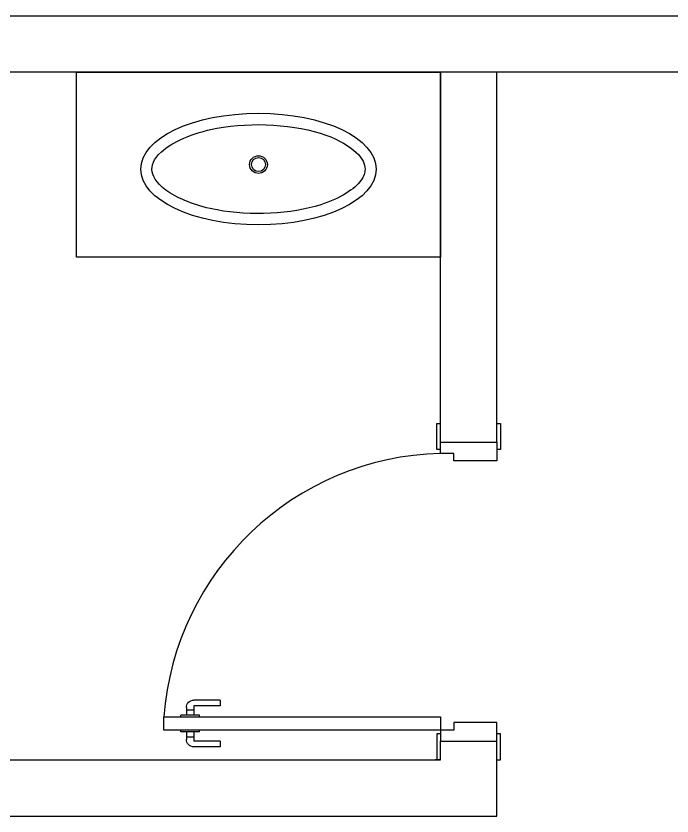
# Model space of a CAD drawing. Header units: millimetres. Extents: x 28.1 to 36.8, y 18.7 to 36.9.
# Drawn here: x 30.705 to 32.46, y 23.847 to 25.987 of the extents above; entities that cross this region are included whole.
import ezdxf

# ---------------------------------------------------------------- set-up
doc = ezdxf.new("R2010")
doc.units = ezdxf.units.MM
for name, color, linetype in [('ALVENARIA', 4, 'Continuous'), ('CAIXILHOS', 1, 'Continuous'), ('MOBILIÁRIO', 8, 'Continuous'), ('PROJEÇÃO', 8, 'Continuous')]:
    doc.layers.add(name, color=color, linetype=linetype)

# ---------------------------------------------------------------- blocks, each defined once
blk = doc.blocks.new('macaneta')
for p, q in [((-0.0425, -0.06), (-0.0225, -0.06)), ((-0.0361, -0.06), (-0.0361, -0.08)), ((-0.0175, -0.045), (-0.0225, -0.045)), ((-0.0225, -0.095), (-0.0225, -0.045)), ((0.0225, -0.045), (0.0175, -0.045)), ((0.0225, -0.095), (0.0225, -0.045)), ((0.0225, -0.06), (0.0425, -0.06)), ((0.0361, -0.06), (0.0361, -0.08)), ((-0.0625, -0.15), (-0.0625, -0.08)), ((-0.0475, -0.15), (-0.0475, -0.08)), ((-0.0475, -0.08), (-0.0225, -0.08)), ((0.0225, -0.08), (0.0475, -0.08)), ((0.0475, -0.15), (0.0475, -0.08)), ((0.0625, -0.15), (0.0625, -0.08)), ((-0.0175, -0.095), (-0.0225, -0.095)), ((0.0225, -0.095), (0.0175, -0.095)), ((-0.0625, -0.15), (-0.0475, -0.15)), ((0.0475, -0.15), (0.0625, -0.15))]:
    blk.add_line(p, q)
for centre, start, end in [((-0.0425, -0.08), 90, 180), ((0.0425, -0.08), 0, 90)]:
    blk.add_arc(centre, 0.02, start, end)
blk = doc.blocks.new('*U20')
blk.add_lwpolyline([(0.065, 0.2), (0.03, 0.2), (0.03, 0.94), (0.065, 0.94)], close=True)
for points in [[(0.02, 0.2), (0.02, 0.21), (-0.05, 0.21), (-0.05, 0.2)], [(0, 0.05), (0.05, 0.05), (0.05, 0.165), (0.03, 0.165), (0.03, 0.2), (0, 0.2)], [(0.8, 0.05), (0.75, 0.05), (0.75, 0.165), (0.77, 0.165), (0.77, 0.2), (0.8, 0.2)], [(0.78, 0.2), (0.78, 0.21), (0.85, 0.21), (0.85, 0.2)], [(-0.05, 0.05), (-0.05, 0.04), (0.02, 0.04), (0.02, 0.05)], [(0.85, 0.05), (0.85, 0.04), (0.78, 0.04), (0.78, 0.05)]]:
    blk.add_lwpolyline(points)
at = {"ltscale": 0.5}
blk.add_arc((0.0086, 0.1805), 0.7616, 1.4685, 85.7564, dxfattribs=at)
at = {"xscale": -1}
blk.add_blockref('macaneta', (0.0475, 0.94), dxfattribs=at)

msp = doc.modelspace()

# ---------------------------------------------------------------- linework, layer by layer
msp.add_line((31.8409, 23.9967), (31.8259, 23.9967))
at = {"layer": 'ALVENARIA'}
for p, q in [((36.4809, 25.9867), (28.9509, 25.9867)), ((36.3309, 25.8367), (29.1009, 25.8367)), ((31.8409, 24.8467), (31.8409, 25.8367)), ((31.9909, 24.8467), (31.9909, 25.8367)), ((31.8409, 24.8467), (31.9909, 24.8467)), ((31.8409, 23.9967), (31.8409, 24.0467)), ((31.8409, 24.0467), (31.9909, 24.0467)), ((31.9909, 23.8467), (31.9909, 24.0467)), ((28.9509, 23.9967), (31.8409, 23.9967)), ((29.1009, 23.8467), (31.9909, 23.8467))]:
    msp.add_line(p, q, dxfattribs=at)
at = {"layer": 'MOBILIÁRIO'}
msp.add_lwpolyline([(30.8667, 25.8367), (31.8409, 25.8367), (31.8409, 25.3417), (30.8667, 25.3417)], close=True, dxfattribs=at)
at = {"layer": 'PROJEÇÃO'}
for radius in [0.0237, 0.0187]:
    msp.add_circle((31.3538, 25.5892), radius, dxfattribs=at)
msp.add_ellipse((31.3538, 25.5772), major_axis=(0.3149, 0), ratio=0.474423, dxfattribs=at)
msp.add_open_spline([(31.6387, 25.5772), (31.6387, 25.5904), (31.6324, 25.6054), (31.5977, 25.6385), (31.5696, 25.6552), (31.4541, 25.6967), (31.337, 25.7044), (31.1761, 25.6738), (31.1218, 25.649), (31.0724, 25.6033), (31.0668, 25.5864), (31.0724, 25.5538), (31.0867, 25.533), (31.1472, 25.4942), (31.1918, 25.4775), (31.3326, 25.451), (31.4415, 25.4567), (31.5728, 25.4985), (31.611, 25.5238), (31.6356, 25.5577), (31.6387, 25.5677), (31.6387, 25.5772)], degree=3, knots=[0, 0, 0, 0, 0.461035, 0.461035, 0.92207, 0.92207, 1.953109, 1.953109, 2.667965, 2.667965, 3.22334, 3.22334, 3.778716, 3.778716, 4.334091, 4.334091, 5.303462, 5.303462, 5.952033, 5.952033, 6.283185, 6.283185, 6.283185, 6.283185], dxfattribs=at)

# ---------------------------------------------------------------- block references
at = {"layer": 'CAIXILHOS', "rotation": 90}
msp.add_blockref('*U20', (32.0409, 24.0467), dxfattribs=at)

doc.saveas('drawing.dxf')
